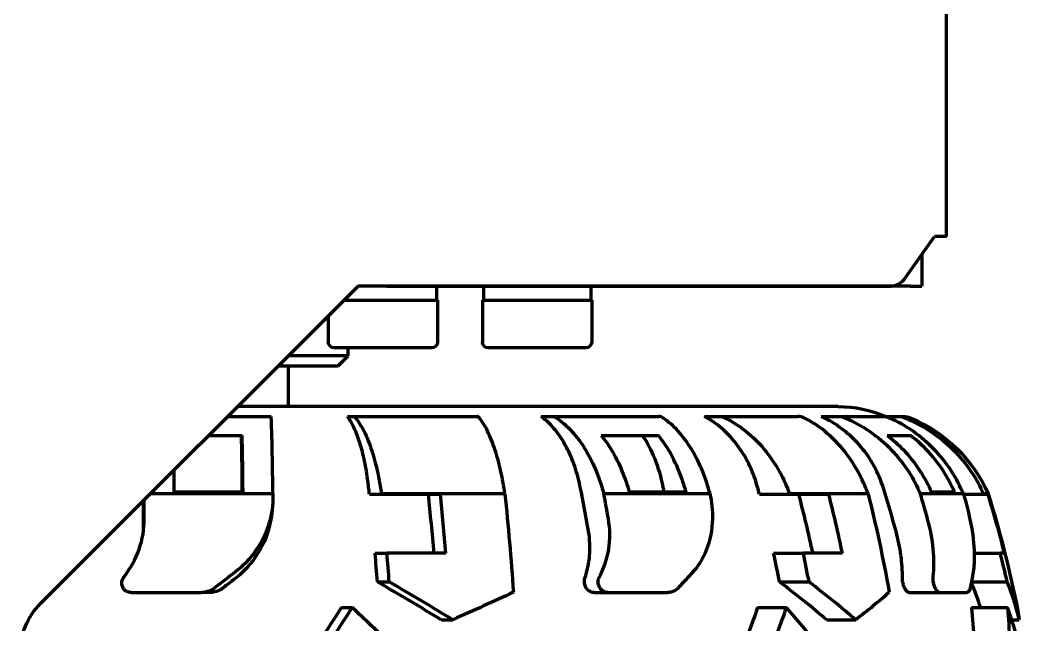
# Model space of a CAD drawing. Header units: millimetres. Extents: x 0 to 1189, y 0 to 841.
# Drawn here: x 735.8 to 786.3, y 509.3 to 539.8 of the extents above; entities that cross this region are included whole.
import ezdxf

# ---------------------------------------------------------------- set-up
doc = ezdxf.new("R2010")
doc.units = ezdxf.units.MM
doc.header["$LTSCALE"] = 0.75
doc.layers.add('Visible', color=7, linetype='Continuous', lineweight=70)

msp = doc.modelspace()

# ---------------------------------------------------------------- linework, layer by layer
at = {"layer": 'Visible'}
for p, q in [((782.393, 528.885), (782.393, 643.885)), ((780.347, 526.824), (781.804, 528.885)), ((782.393, 528.885), (781.804, 528.885)), ((781.161, 527.976), (781.161, 526.375)), ((736.847, 510.428), (752.805, 526.385)), ((755.617, 526.375), (752.795, 526.375)), ((754.226, 526.385), (752.805, 526.385)), ((754.226, 526.385), (779.597, 526.385)), ((755.617, 526.385), (755.617, 526.375)), ((780.575, 526.375), (755.617, 526.375)), ((756.755, 526.375), (756.755, 525.675)), ((759.105, 526.375), (759.105, 525.675)), ((764.505, 526.375), (764.505, 525.675)), ((780.575, 526.375), (781.161, 526.375)), ((752.095, 525.675), (756.805, 525.675)), ((756.805, 525.675), (756.805, 523.575)), ((759.055, 525.675), (764.555, 525.675)), ((759.055, 525.675), (759.055, 523.575)), ((764.555, 525.675), (764.555, 523.575)), ((751.305, 524.885), (751.305, 523.575)), ((756.505, 523.275), (751.605, 523.275)), ((752.305, 522.875), (752.305, 523.275)), ((764.255, 523.275), (759.355, 523.275)), ((752.305, 522.875), (749.295, 522.875)), ((751.805, 522.375), (752.305, 522.875)), ((748.795, 522.375), (751.805, 522.375)), ((749.305, 520.325), (749.305, 522.375)), ((776.959, 520.325), (746.745, 520.325)), ((746.245, 519.825), (748.43, 519.825)), ((752.265, 519.825), (752.563, 519.825)), ((752.563, 519.825), (758.789, 519.825)), ((762.012, 519.825), (762.56, 519.825)), ((762.56, 519.825), (767.926, 519.825)), ((770.222, 519.825), (770.966, 519.825)), ((770.966, 519.825), (774.946, 519.825)), ((776.091, 519.825), (776.958, 519.825)), ((776.958, 519.825), (779.163, 519.825)), ((779.163, 519.825), (779.95, 519.825)), ((779.95, 519.825), (780.23, 519.825)), ((745.295, 518.875), (746.97, 518.875)), ((765.035, 518.875), (767.907, 518.875)), ((779.42, 518.875), (780.592, 518.875)), ((747.018, 516.022), (743.544, 516.022)), ((769.305, 516.022), (766.44, 516.022)), ((782.807, 516.022), (781.644, 516.022)), ((748.518, 515.926), (742.346, 515.926)), ((753.374, 515.915), (753.982, 515.915)), ((753.982, 515.915), (753.981, 515.926)), ((760.194, 515.926), (753.981, 515.926)), ((753.982, 515.915), (756.945, 515.915)), ((770.51, 515.926), (765.168, 515.926)), ((772.992, 515.915), (774.512, 515.915)), ((774.512, 515.915), (774.509, 515.926)), ((778.457, 515.926), (774.509, 515.926)), ((774.512, 515.915), (776.478, 515.915)), ((783.256, 515.926), (781.089, 515.926)), ((783.259, 515.915), (784.268, 515.915)), ((784.268, 515.915), (784.264, 515.926)), ((784.503, 515.926), (784.264, 515.926)), ((784.268, 515.915), (784.487, 515.915)), ((748.497, 515.32), (748.461, 514.961)), ((753.659, 512.945), (754.258, 512.945)), ((757.219, 512.945), (754.258, 512.945)), ((773.705, 512.945), (775.201, 512.945)), ((777.163, 512.945), (775.201, 512.945)), ((783.797, 512.945), (785.107, 512.945)), ((785.32, 512.945), (785.107, 512.945)), ((753.777, 511.501), (754.372, 511.501)), ((773.999, 511.501), (775.485, 511.501)), ((783.653, 511.501), (785.453, 511.501)), ((741.395, 510.965), (744.925, 510.965)), ((745.346, 510.965), (744.925, 510.965)), ((764.672, 510.965), (765.367, 510.965)), ((765.367, 510.965), (768.388, 510.965)), ((780.518, 510.965), (782.057, 510.965)), ((782.057, 510.965), (783.417, 510.965)), ((751.979, 510.213), (752.512, 510.213)), ((772.9, 510.213), (774.345, 510.213)), ((783.662, 510.213), (785.467, 510.213)), ((756.989, 509.597), (757.575, 509.597)), ((776.375, 509.597), (777.84, 509.597)), ((785.679, 509.597), (786.059, 509.597))]:
    msp.add_line(p, q, dxfattribs=at)
at = {"layer": 'Visible', "extrusion": (0, 0, -1)}
for centre, radius, start, end in [((-751.605, 523.575), 0.3, 270, 0), ((-756.505, 523.575), 0.3, 180, 270), ((-759.355, 523.575), 0.3, 270, 0), ((-764.255, 523.575), 0.3, 180, 270), ((-776.959, 514.434), 5.891, 90, 113.777), ((-780.23, 518.825), 1, 90, 112.8429), ((-777.755, 512.949), 7.375, 112.8429, 156.1946), ((-730.141, 499.075), 56.914, 162.7771, 168.8892), ((-739.365, 507.91), 3.56, 0, 45)]:
    msp.add_arc(centre, radius, start, end, dxfattribs=at)
at = {"layer": 'Visible'}
for centre, major_axis, ratio, start_param, end_param in [((779.597, 527.885), (0, 1.5), 0.707107, 3.141593, 3.926991), ((748.43, 518.823), (0, 1.002), 0.020654, -0.398355, 0.000014), ((758.789, 518.823), (0, 1.002), 0.328594, -0.398314, 0.000055), ((767.925, 518.823), (0, 1.002), 0.604369, -0.398264, 0.000105), ((774.946, 518.823), (0, 1.002), 0.820985, -0.39818, 0.000189), ((779.163, 518.823), (0, 1.002), 0.957236, -0.397949, 0.00042), ((746.863, 514.434), (0, 5.891), 0.020638, -1.253795, -0.71689), ((764.772, 514.434), (0, 5.891), 0.604357, -1.253791, -0.716886), ((746.439, 507.61), (-0.121, 38.063), 0.015321, -1.348003, -1.341302), ((736.295, 499.089), (0, 54.634), 0.328571, -1.257725, -1.250889), ((732.631, 499.087), (0.001, 54.642), 0.604387, -1.293446, -1.250879), ((752.328, 507.61), (-4.433, 38.011), 0.444, -1.399699, -1.392998), ((730.319, 499.089), (0, 54.634), 0.82097, -1.257725, -1.250889), ((729.556, 499.087), (0.003, 54.642), 0.957246, -1.293398, -1.250831), ((740.929, 499.087), (0.001, 54.642), 0.02068, -1.292526, -1.26405), ((740.93, 499.085), (0, 56.426), 0.020644, -1.29088, -1.273311), ((739.109, 499.076), (0, 55.083), 0.328571, -1.316284, -1.260118), ((739.106, 499.076), (0.001, 56.838), 0.328599, -1.324301, -1.27001), ((732.621, 499.085), (0, 56.426), 0.604361, -1.290877, -1.267699), ((731.914, 499.076), (0, 55.083), 0.82097, -1.316284, -1.260118), ((731.91, 499.076), (0.001, 56.838), 0.820988, -1.324292, -1.270001), ((729.538, 499.085), (0.001, 56.426), 0.957233, -1.290866, -1.267688), ((730.212, 499.076), (-0.023, 56.838), 0.999787, -1.324716, -1.270424), ((736.286, 499.081), (0, 54.664), 0.328571, -1.34159, -1.314373), ((736.279, 499.08), (0, 56.445), 0.328585, -1.348926, -1.322618), ((730.295, 499.081), (0, 54.664), 0.82097, -1.34159, -1.314373), ((730.281, 499.08), (0, 56.445), 0.820979, -1.348922, -1.322614), ((730.403, 499.08), (-0.01, 56.445), 0.999787, -1.349101, -1.322793), ((745.526, 502.58), (35.332, 28.632), 0.147407, 1.420641, 1.450106), ((745.534, 502.598), (33.918, 27.486), 0.147415, 1.420591, 1.437864)]:
    msp.add_ellipse(centre, major_axis=major_axis, ratio=ratio, start_param=start_param, end_param=end_param, dxfattribs=at)
at = {"layer": 'Visible', "extrusion": (0, 0, -1)}
for centre, major_axis, ratio, start_param, end_param in [((747.958, 507.465), (-0.12, 39.332), 0.015251, 1.35402, 1.357231), ((754.098, 507.463), (-4.36, 39.289), 0.442459, 1.40301, 1.406221), ((757.281, 507.469), (-10.533, 38.661), 0.681303, 1.53756, 1.540772), ((742.609, 502.58), (36.062, 27.708), 0.246763, 0.929943, 0.959408), ((741.104, 502.58), (41.735, 18.065), 0.546678, 0.339614, 0.369079), ((742.88, 509.139), (38.69, 15.236), 0.126435, 1.1449, 1.231466), ((743.089, 509.139), (40.451, 9.631), 0.315934, 0.530548, 0.617114), ((735.914, 507.035), (28.2, 37.916), 0.240737, 1.311033, 1.354044), ((735.86, 506.976), (29.3, 39.393), 0.240781, 1.312611, 1.354005), ((733.848, 507.039), (36.123, 30.461), 0.652595, 0.829676, 0.872688), ((733.793, 506.976), (37.53, 31.652), 0.652552, 0.831299, 0.872694), ((736.544, 507.038), (47.243, 0.949), 0.81507, -0.057906, -0.014895), ((736.505, 506.976), (49.085, 0.988), 0.815071, -0.056283, -0.014888), ((744.526, 509.139), (-41.581, 0.357), 0.384757, 3.062757, 3.090609)]:
    msp.add_ellipse(centre, major_axis=major_axis, ratio=ratio, start_param=start_param, end_param=end_param, dxfattribs=at)
at = {"layer": 'Visible'}
for points in [[(755.617, 526.375), (755.587, 526.375), (755.558, 526.378), (755.528, 526.385)], [(760.194, 515.926), (760.354, 514.342), (760.498, 512.678), (760.619, 510.978)], [(778.457, 515.926), (778.858, 514.342), (779.218, 512.678), (779.519, 510.978)], [(756.989, 509.597), (755.951, 510.223), (754.873, 510.862), (753.777, 511.501)], [(757.575, 509.597), (756.539, 510.223), (755.465, 510.861), (754.372, 511.501)], [(776.375, 509.597), (775.638, 510.223), (774.842, 510.862), (773.999, 511.501)], [(777.84, 509.597), (777.108, 510.223), (776.319, 510.861), (775.485, 511.501)], [(784.107, 510.213), (783.979, 510.634), (783.827, 511.06), (783.65, 511.485)], [(786.059, 509.597), (785.911, 510.223), (785.709, 510.861), (785.453, 511.501)]]:
    msp.add_open_spline(points, degree=3, dxfattribs=at)
for points, knots in [([(748.518, 515.926), (748.515, 516.299), (748.51, 516.684), (748.5, 517.459), (748.493, 517.842), (748.48, 518.486), (748.472, 518.806), (748.455, 519.348), (748.446, 519.574), (748.438, 519.746)], [0.2897036, 0.2897036, 0.2897036, 0.2897036, 0.409542, 0.409542, 0.5460875, 0.5460875, 0.6827036, 0.6827036, 0.8150178, 0.8150178, 0.8150178, 0.8150178]), ([(753.335, 516.27), (753.32, 516.412), (753.303, 516.549), (753.239, 517.016), (753.178, 517.369), (753.032, 518.028), (752.948, 518.333), (752.778, 518.848), (752.676, 519.105), (752.469, 519.523), (752.365, 519.692), (752.265, 519.825)], [-3.3395438, -3.3395438, -3.3395438, -3.3395438, -3.2971399, -3.2971399, -3.1879279, -3.1879279, -3.0787158, -3.0787158, -2.9687211, -2.9687211, -2.8707441, -2.8707441, -2.8707441, -2.8707441]), ([(752.563, 519.825), (752.604, 519.825), (752.653, 519.796), (752.691, 519.747), (752.691, 519.747), (752.692, 519.746)], [-0.14890922, -0.14890922, -0.14890922, -0.14890922, -0.11134107, -0.11134107, -0.11090246, -0.11090246, -0.11090246, -0.11090246]), ([(752.692, 519.746), (752.828, 519.573), (752.971, 519.345), (753.242, 518.798), (753.369, 518.477), (753.582, 517.832), (753.688, 517.45), (753.858, 516.678), (753.927, 516.297), (753.981, 515.926)], [-0.8176817, -0.8176817, -0.8176817, -0.8176817, -0.683213, -0.683213, -0.5456153, -0.5456153, -0.4089137, -0.4089137, -0.2898807, -0.2898807, -0.2898807, -0.2898807]), ([(760.194, 515.926), (760.139, 516.299), (760.071, 516.684), (759.901, 517.459), (759.796, 517.842), (759.584, 518.486), (759.458, 518.806), (759.191, 519.348), (759.051, 519.574), (758.916, 519.746)], [-4.0816675, -4.0816675, -4.0816675, -4.0816675, -3.9618291, -3.9618291, -3.8252836, -3.8252836, -3.6886674, -3.6886674, -3.5563533, -3.5563533, -3.5563533, -3.5563533]), ([(763.981, 516.27), (763.952, 516.412), (763.921, 516.549), (763.804, 517.016), (763.691, 517.369), (763.424, 518.028), (763.268, 518.333), (762.955, 518.848), (762.768, 519.105), (762.387, 519.523), (762.197, 519.692), (762.012, 519.825)], [-3.3395438, -3.3395438, -3.3395438, -3.3395438, -3.2971399, -3.2971399, -3.1879279, -3.1879279, -3.0787158, -3.0787158, -2.9687211, -2.9687211, -2.8707441, -2.8707441, -2.8707441, -2.8707441]), ([(762.56, 519.825), (762.636, 519.825), (762.725, 519.796), (762.796, 519.747), (762.797, 519.747), (762.797, 519.746)], [-0.14890922, -0.14890922, -0.14890922, -0.14890922, -0.11134107, -0.11134107, -0.11090246, -0.11090246, -0.11090246, -0.11090246]), ([(762.797, 519.746), (763.048, 519.573), (763.312, 519.345), (763.809, 518.798), (764.043, 518.477), (764.435, 517.832), (764.629, 517.45), (764.943, 516.678), (765.068, 516.297), (765.168, 515.926)], [3.5813627, 3.5813627, 3.5813627, 3.5813627, 3.7158313, 3.7158313, 3.8534291, 3.8534291, 3.9901307, 3.9901307, 4.1091636, 4.1091636, 4.1091636, 4.1091636]), ([(770.51, 515.926), (770.41, 516.299), (770.284, 516.684), (769.971, 517.459), (769.778, 517.842), (769.389, 518.486), (769.157, 518.806), (768.666, 519.348), (768.407, 519.574), (768.16, 519.746)], [0.2897036, 0.2897036, 0.2897036, 0.2897036, 0.409542, 0.409542, 0.5460875, 0.5460875, 0.6827036, 0.6827036, 0.8150178, 0.8150178, 0.8150178, 0.8150178]), ([(772.896, 516.27), (772.857, 516.412), (772.815, 516.549), (772.656, 517.016), (772.503, 517.369), (772.139, 518.028), (771.928, 518.333), (771.503, 518.848), (771.249, 519.105), (770.732, 519.523), (770.473, 519.692), (770.222, 519.825)], [-3.3395438, -3.3395438, -3.3395438, -3.3395438, -3.2971399, -3.2971399, -3.1879279, -3.1879279, -3.0787158, -3.0787158, -2.9687211, -2.9687211, -2.8707441, -2.8707441, -2.8707441, -2.8707441]), ([(770.966, 519.825), (771.069, 519.825), (771.19, 519.796), (771.286, 519.747), (771.287, 519.747), (771.288, 519.746)], [-0.14890922, -0.14890922, -0.14890922, -0.14890922, -0.11134107, -0.11134107, -0.11090246, -0.11090246, -0.11090246, -0.11090246]), ([(771.288, 519.746), (771.629, 519.573), (771.987, 519.345), (772.663, 518.798), (772.981, 518.477), (773.513, 517.832), (773.777, 517.45), (774.203, 516.678), (774.373, 516.297), (774.509, 515.926)], [-0.8176817, -0.8176817, -0.8176817, -0.8176817, -0.683213, -0.683213, -0.5456153, -0.5456153, -0.4089137, -0.4089137, -0.2898807, -0.2898807, -0.2898807, -0.2898807]), ([(778.457, 515.926), (778.321, 516.299), (778.15, 516.684), (777.725, 517.459), (777.462, 517.842), (776.934, 518.486), (776.619, 518.806), (775.952, 519.348), (775.601, 519.574), (775.265, 519.746)], [-4.0816675, -4.0816675, -4.0816675, -4.0816675, -3.9618291, -3.9618291, -3.8252836, -3.8252836, -3.6886674, -3.6886674, -3.5563533, -3.5563533, -3.5563533, -3.5563533]), ([(779.208, 516.27), (779.163, 516.412), (779.114, 516.549), (778.928, 517.016), (778.75, 517.369), (778.326, 518.028), (778.08, 518.333), (777.584, 518.848), (777.288, 519.105), (776.685, 519.523), (776.383, 519.692), (776.091, 519.825)], [-3.3395438, -3.3395438, -3.3395438, -3.3395438, -3.2971399, -3.2971399, -3.1879279, -3.1879279, -3.0787158, -3.0787158, -2.9687211, -2.9687211, -2.8707441, -2.8707441, -2.8707441, -2.8707441]), ([(776.958, 519.825), (777.078, 519.825), (777.219, 519.796), (777.331, 519.747), (777.333, 519.747), (777.334, 519.746)], [-0.14890922, -0.14890922, -0.14890922, -0.14890922, -0.11134107, -0.11134107, -0.11090246, -0.11090246, -0.11090246, -0.11090246]), ([(777.334, 519.746), (777.732, 519.573), (778.148, 519.345), (778.937, 518.798), (779.308, 518.477), (779.928, 517.832), (780.236, 517.45), (780.732, 516.678), (780.931, 516.297), (781.089, 515.926)], [3.5813627, 3.5813627, 3.5813627, 3.5813627, 3.7158313, 3.7158313, 3.8534291, 3.8534291, 3.9901307, 3.9901307, 4.1091636, 4.1091636, 4.1091636, 4.1091636]), ([(783.256, 515.926), (783.098, 516.299), (782.899, 516.684), (782.403, 517.459), (782.097, 517.842), (781.48, 518.486), (781.113, 518.806), (780.335, 519.348), (779.926, 519.574), (779.535, 519.746)], [0.2897036, 0.2897036, 0.2897036, 0.2897036, 0.409542, 0.409542, 0.5460875, 0.5460875, 0.6827036, 0.6827036, 0.8150178, 0.8150178, 0.8150178, 0.8150178]), ([(779.95, 519.825), (780.075, 519.825), (780.222, 519.796), (780.339, 519.747), (780.341, 519.747), (780.342, 519.746)], [-0.14890922, -0.14890922, -0.14890922, -0.14890922, -0.11134107, -0.11134107, -0.11090246, -0.11090246, -0.11090246, -0.11090246]), ([(780.342, 519.746), (780.757, 519.573), (781.193, 519.345), (782.016, 518.798), (782.403, 518.477), (783.052, 517.832), (783.373, 517.45), (783.891, 516.678), (784.099, 516.297), (784.264, 515.926)], [-0.8176817, -0.8176817, -0.8176817, -0.8176817, -0.683213, -0.683213, -0.5456153, -0.5456153, -0.4089137, -0.4089137, -0.2898807, -0.2898807, -0.2898807, -0.2898807]), ([(747.018, 516.022), (747.015, 516.365), (747.011, 516.715), (747.001, 517.46), (746.994, 517.843), (746.982, 518.409), (746.977, 518.651), (746.97, 518.875)], [0.2998689, 0.2998689, 0.2998689, 0.2998689, 0.4095958, 0.4095958, 0.5461278, 0.5461278, 0.649624, 0.649624, 0.649624, 0.649624]), ([(765.035, 518.875), (765.219, 518.65), (765.39, 518.405), (765.734, 517.838), (765.927, 517.455), (766.228, 516.712), (766.344, 516.363), (766.44, 516.022)], [3.7333138, 3.7333138, 3.7333138, 3.7333138, 3.8377916, 3.8377916, 3.9744072, 3.9744072, 4.0837029, 4.0837029, 4.0837029, 4.0837029]), ([(769.305, 516.022), (769.21, 516.365), (769.093, 516.715), (768.792, 517.46), (768.599, 517.843), (768.257, 518.409), (768.088, 518.651), (767.907, 518.875)], [0.2998689, 0.2998689, 0.2998689, 0.2998689, 0.4095958, 0.4095958, 0.5461278, 0.5461278, 0.649624, 0.649624, 0.649624, 0.649624]), ([(779.42, 518.875), (779.711, 518.65), (779.981, 518.405), (780.526, 517.838), (780.832, 517.455), (781.309, 516.712), (781.493, 516.363), (781.644, 516.022)], [3.7333138, 3.7333138, 3.7333138, 3.7333138, 3.8377916, 3.8377916, 3.9744072, 3.9744072, 4.0837029, 4.0837029, 4.0837029, 4.0837029]), ([(782.807, 516.022), (782.655, 516.365), (782.471, 516.715), (781.995, 517.46), (781.688, 517.843), (781.147, 518.409), (780.88, 518.651), (780.592, 518.875)], [0.2998689, 0.2998689, 0.2998689, 0.2998689, 0.4095958, 0.4095958, 0.5461278, 0.5461278, 0.649624, 0.649624, 0.649624, 0.649624]), ([(743.532, 517.112), (743.532, 517.089), (743.532, 517.065), (743.537, 516.712), (743.541, 516.363), (743.544, 516.022)], [3.9667125, 3.9667125, 3.9667125, 3.9667125, 3.9744072, 3.9744072, 4.0837029, 4.0837029, 4.0837029, 4.0837029]), ([(748.519, 515.803), (748.522, 515.359), (748.46, 514.916), (748.172, 513.921), (747.902, 513.388), (747.279, 512.577), (746.977, 512.274), (746.639, 512.012)], [-0.8006859, -0.8006859, -0.8006859, -0.8006859, -0.6609792, -0.6609792, -0.4774176, -0.4774176, -0.3470042, -0.3470042, -0.3470042, -0.3470042]), ([(770.533, 515.803), (770.615, 515.359), (770.645, 514.916), (770.585, 513.921), (770.457, 513.388), (770.085, 512.577), (769.887, 512.274), (769.65, 512.012)], [-0.8006859, -0.8006859, -0.8006859, -0.8006859, -0.6609792, -0.6609792, -0.4774176, -0.4774176, -0.3470042, -0.3470042, -0.3470042, -0.3470042]), ([(783.293, 515.803), (783.423, 515.359), (783.532, 514.916), (783.724, 513.921), (783.787, 513.388), (783.807, 512.577), (783.789, 512.274), (783.745, 512.012)], [-0.8006859, -0.8006859, -0.8006859, -0.8006859, -0.6609792, -0.6609792, -0.4774176, -0.4774176, -0.3470042, -0.3470042, -0.3470042, -0.3470042]), ([(741.032, 511.759), (741.36, 512.181), (741.617, 512.649), (741.965, 513.642), (742.053, 514.158), (742.05, 514.674)], [0.0000001, 0.0000001, 0.0000001, 0.0000001, 0.1610957, 0.1610957, 0.3221415, 0.3221415, 0.3221415, 0.3221415]), ([(748.461, 514.961), (748.419, 514.54), (748.32, 514.125), (747.951, 513.182), (747.637, 512.678), (747.043, 512.027), (746.831, 511.831), (746.603, 511.655)], [-2.338903, -2.338903, -2.338903, -2.338903, -2.2057266, -2.2057266, -2.0238915, -2.0238915, -1.935985, -1.935985, -1.935985, -1.935985]), ([(764.941, 511.759), (765.175, 512.181), (765.335, 512.649), (765.49, 513.642), (765.485, 514.158), (765.395, 514.674)], [0.0000001, 0.0000001, 0.0000001, 0.0000001, 0.1610957, 0.1610957, 0.3221415, 0.3221415, 0.3221415, 0.3221415]), ([(781.732, 511.759), (781.783, 512.181), (781.784, 512.649), (781.688, 513.642), (781.591, 514.158), (781.449, 514.674)], [0.0000001, 0.0000001, 0.0000001, 0.0000001, 0.1610957, 0.1610957, 0.3221415, 0.3221415, 0.3221415, 0.3221415]), ([(764.213, 511.687), (764.339, 512.053), (764.42, 512.439), (764.482, 513.231), (764.465, 513.633), (764.396, 514.039), (764.395, 514.043), (764.394, 514.047)], [0, 0, 0, 0, 0.1266258, 0.1266258, 0.2518413, 0.2518413, 0.2532367, 0.2532367, 0.2532367, 0.2532367]), ([(780.185, 511.687), (780.189, 512.053), (780.165, 512.439), (780.057, 513.231), (779.976, 513.633), (779.866, 514.038), (779.865, 514.043), (779.863, 514.047)], [0, 0, 0, 0, 0.1266197, 0.1266197, 0.2518345, 0.2518345, 0.2532366, 0.2532366, 0.2532366, 0.2532366]), ([(741.395, 510.965), (741.376, 510.965), (741.358, 510.967), (741.297, 510.974), (741.256, 510.984), (741.165, 511.02), (741.119, 511.048), (741.031, 511.127), (740.993, 511.178), (740.939, 511.294), (740.924, 511.358), (740.92, 511.49), (740.931, 511.556), (740.973, 511.669), (740.999, 511.716), (741.032, 511.759)], [-0.318504, -0.318504, -0.318504, -0.318504, -0.3128202, -0.3128202, -0.2999436, -0.2999436, -0.2831266, -0.2831266, -0.2636299, -0.2636299, -0.2433808, -0.2433808, -0.2231503, -0.2231503, -0.2067842, -0.2067842, -0.2067842, -0.2067842]), ([(764.672, 510.965), (764.667, 510.965), (764.662, 510.966), (764.621, 510.967), (764.585, 510.974), (764.504, 510.999), (764.461, 511.021), (764.37, 511.085), (764.326, 511.13), (764.252, 511.238), (764.224, 511.299), (764.188, 511.428), (764.182, 511.496), (764.191, 511.605), (764.199, 511.647), (764.213, 511.687)], [-0.1586695, -0.1586695, -0.1586695, -0.1586695, -0.1569073, -0.1569073, -0.1446406, -0.1446406, -0.1291758, -0.1291758, -0.1098816, -0.1098816, -0.0898685, -0.0898685, -0.0693478, -0.0693478, -0.0556227, -0.0556227, -0.0556227, -0.0556227]), ([(765.367, 510.965), (765.35, 510.965), (765.333, 510.967), (765.279, 510.974), (765.241, 510.984), (765.157, 511.02), (765.112, 511.048), (765.024, 511.127), (764.984, 511.178), (764.92, 511.294), (764.898, 511.358), (764.877, 511.49), (764.878, 511.556), (764.901, 511.669), (764.918, 511.716), (764.941, 511.759)], [-0.318504, -0.318504, -0.318504, -0.318504, -0.3128202, -0.3128202, -0.2999436, -0.2999436, -0.2831266, -0.2831266, -0.2636299, -0.2636299, -0.2433808, -0.2433808, -0.2231503, -0.2231503, -0.2067842, -0.2067842, -0.2067842, -0.2067842]), ([(780.518, 510.965), (780.516, 510.965), (780.513, 510.966), (780.493, 510.967), (780.475, 510.974), (780.432, 510.999), (780.408, 511.021), (780.354, 511.085), (780.326, 511.13), (780.273, 511.238), (780.25, 511.299), (780.213, 511.428), (780.199, 511.496), (780.187, 511.605), (780.185, 511.647), (780.185, 511.687)], [-0.1586695, -0.1586695, -0.1586695, -0.1586695, -0.1569073, -0.1569073, -0.1446406, -0.1446406, -0.1291758, -0.1291758, -0.1098816, -0.1098816, -0.0898685, -0.0898685, -0.0693478, -0.0693478, -0.0556227, -0.0556227, -0.0556227, -0.0556227]), ([(782.057, 510.965), (782.049, 510.965), (782.041, 510.967), (782.013, 510.974), (781.994, 510.984), (781.947, 511.02), (781.921, 511.048), (781.866, 511.127), (781.839, 511.178), (781.791, 511.294), (781.771, 511.358), (781.741, 511.49), (781.732, 511.556), (781.726, 511.669), (781.727, 511.716), (781.732, 511.759)], [-0.318504, -0.318504, -0.318504, -0.318504, -0.3128202, -0.3128202, -0.2999436, -0.2999436, -0.2831266, -0.2831266, -0.2636299, -0.2636299, -0.2433808, -0.2433808, -0.2231503, -0.2231503, -0.2067842, -0.2067842, -0.2067842, -0.2067842]), ([(745.59, 511.197), (745.573, 511.183), (745.554, 511.17), (745.441, 511.092), (745.337, 511.042), (745.143, 510.985), (745.057, 510.97), (744.97, 510.966), (744.955, 510.966), (744.94, 510.965), (744.925, 510.965)], [-0.06746772, -0.06746772, -0.06746772, -0.06746772, -0.06067751, -0.06067751, -0.02604643, -0.02604643, 0, 0, 0, 0.00449234, 0.00449234, 0.00449234, 0.00449234]), ([(746.013, 511.197), (745.977, 511.169), (745.938, 511.142), (745.805, 511.063), (745.703, 511.021), (745.515, 510.976), (745.431, 510.965), (745.346, 510.965)], [-0.38982351, -0.38982351, -0.38982351, -0.38982351, -0.37572875, -0.37572875, -0.34303316, -0.34303316, -0.31763577, -0.31763577, -0.31763577, -0.31763577]), ([(768.908, 511.197), (768.895, 511.183), (768.882, 511.17), (768.799, 511.092), (768.719, 511.042), (768.566, 510.985), (768.497, 510.97), (768.425, 510.966), (768.413, 510.966), (768.401, 510.965), (768.388, 510.965)], [-0.06746772, -0.06746772, -0.06746772, -0.06746772, -0.06067751, -0.06067751, -0.02604643, -0.02604643, 0, 0, 0, 0.00449234, 0.00449234, 0.00449234, 0.00449234]), ([(783.591, 511.197), (783.588, 511.183), (783.585, 511.17), (783.564, 511.092), (783.54, 511.042), (783.487, 510.985), (783.46, 510.97), (783.432, 510.966), (783.427, 510.966), (783.422, 510.965), (783.417, 510.965)], [-0.06746772, -0.06746772, -0.06746772, -0.06746772, -0.06067751, -0.06067751, -0.02604643, -0.02604643, 0, 0, 0, 0.00449234, 0.00449234, 0.00449234, 0.00449234]), ([(755.637, 507.2), (755.255, 507.575), (754.869, 507.953), (753.832, 508.957), (753.175, 509.586), (752.512, 510.213)], [-5.6143586, -5.6143586, -5.6143586, -5.6143586, -5.4611539, -5.4611539, -5.2078164, -5.2078164, -5.2078164, -5.2078164]), ([(776.818, 507.2), (776.53, 507.575), (776.233, 507.953), (775.422, 508.957), (774.894, 509.586), (774.345, 510.213)], [-5.6143586, -5.6143586, -5.6143586, -5.6143586, -5.4611539, -5.4611539, -5.2078164, -5.2078164, -5.2078164, -5.2078164]), ([(786.344, 507.2), (786.26, 507.575), (786.166, 507.953), (785.891, 508.957), (785.692, 509.586), (785.467, 510.213)], [-5.6143586, -5.6143586, -5.6143586, -5.6143586, -5.4611539, -5.4611539, -5.2078164, -5.2078164, -5.2078164, -5.2078164])]:
    msp.add_open_spline(points, degree=3, knots=knots, dxfattribs=at)

doc.saveas('drawing.dxf')
